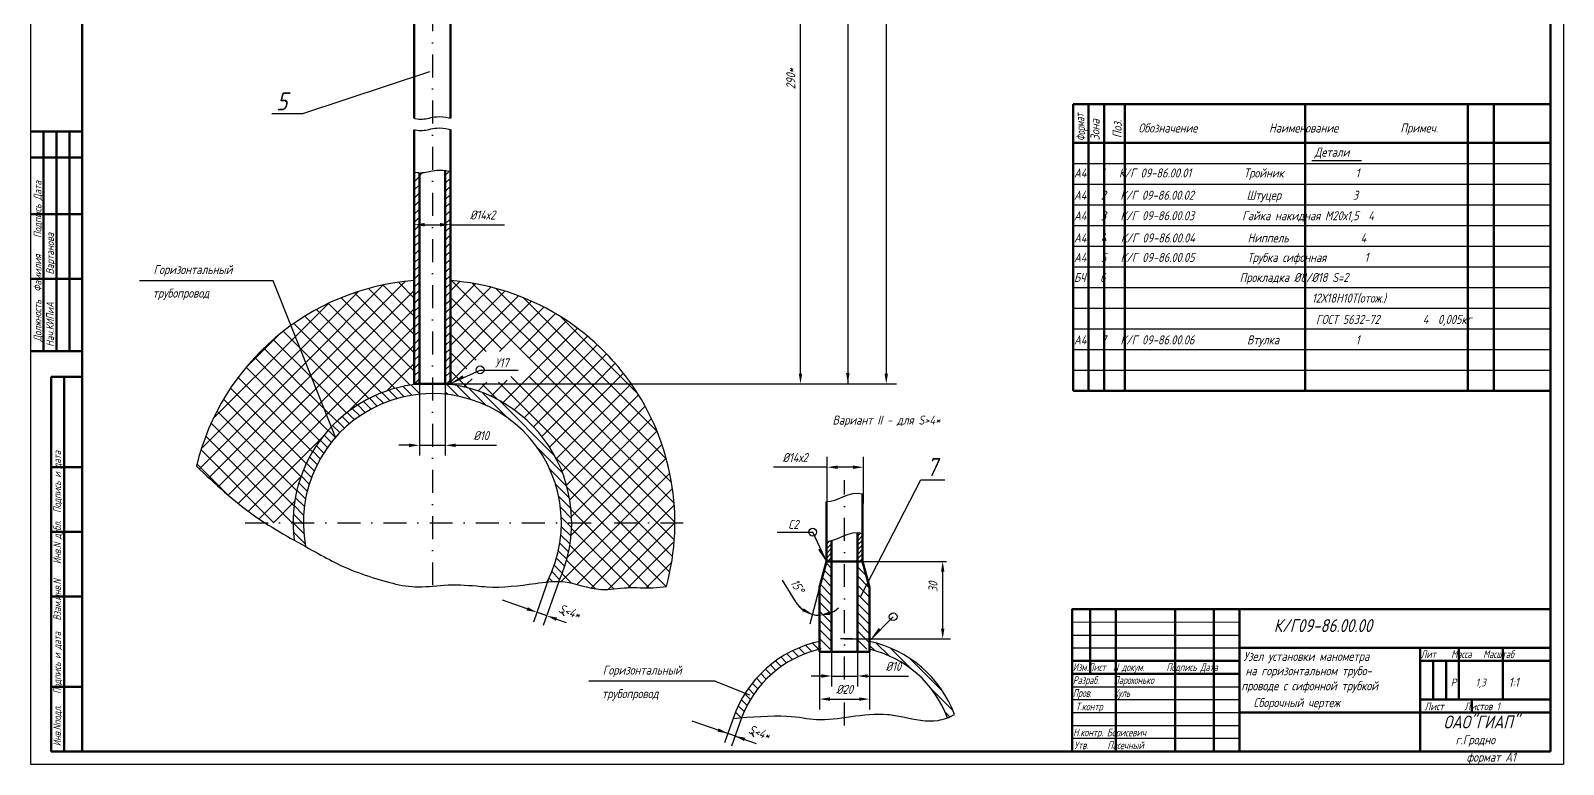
# Model space of a CAD drawing. Header units: inches. Extents: x 1065 to 7392, y 1020 to 3127.
# Drawn here: x 1065 to 1659, y 2282 to 2566 of the extents above; entities that cross this region are included whole.
import ezdxf

# ---------------------------------------------------------------- set-up
doc = ezdxf.new("R2010")
doc.units = ezdxf.units.IN
doc.header["$LTSCALE"] = 0.7
doc.header["$MEASUREMENT"] = 0
doc.linetypes.add('DASHDOT', pattern=[25.4, 12.7, -6.35, 0, -6.35])
doc.styles.get("Standard").update_dxf_attribs({"font": 'romand.shx', "width": 0.8, "oblique": 15, "height": 3.5})
doc.dimstyles.get("Standard").update_dxf_attribs({"dimtxt": 3.5, "dimasz": 4, "dimexe": 4, "dimexo": 0, "dimgap": 2, "dimtad": 1, "dimdec": 0, "dimdsep": 46, "dimtxsty": 'Standard', "dimcen": 0.09, "dimadec": 0, "dimazin": 0, "dimtfac": 1, "dimtdec": 0, "dimtmove": 0, "dimatfit": 3, "dimfxl": 0, "dimtolj": 1, "dimtzin": 0, "dimlwd": 25, "dimlwe": 25, "dimarcsym": 0})

# ---------------------------------------------------------------- blocks, each defined once
blk = doc.blocks.new('*X73')
at = {"color": 0}
for p, q in [((599.4149999999944, 872.8637988865501), (600.0572011134444, 873.5060000000001)), ((611.4149999999947, 872.2914403170537), (612.629559682941, 873.5059999999999)), ((599.4149999999945, 869.720709244176), (601.4149999999947, 871.7207092441762)), ((599.4149999999946, 866.5776196018019), (601.4149999999948, 868.577619601802)), ((611.4149999999948, 869.1483506746795), (613.4149999999948, 871.1483506746795)), ((611.4149999999948, 866.0052610323054), (613.4149999999948, 868.0052610323054)), ((599.4149999999947, 863.4345299594278), (601.4149999999948, 865.4345299594279)), ((599.4149999999947, 860.2914403170537), (601.414999999995, 862.2914403170538)), ((611.414999999995, 862.8621713899312), (613.414999999995, 864.8621713899312)), ((611.4149999999951, 859.7190817475571), (613.4149999999951, 861.7190817475571)), ((599.4149999999948, 857.1483506746795), (601.414999999995, 859.1483506746796)), ((599.414999999995, 854.0052610323054), (601.4149999999951, 856.0052610323055)), ((611.4149999999951, 856.5759921051829), (613.4149999999951, 858.575992105183)), ((611.4149999999952, 853.4329024628088), (613.4149999999952, 855.4329024628088)), ((599.414999999995, 850.8621713899312), (601.4149999999951, 852.8621713899313)), ((599.4149999999951, 847.7190817475571), (601.4149999999952, 849.7190817475572)), ((611.4149999999952, 850.2898128204347), (613.4149999999953, 852.2898128204347)), ((601.0551642864971, 846.2161563916849), (601.4149999999953, 846.5759921051831)), ((611.4149999999953, 847.1467231780605), (613.4149999999953, 849.1467231780606))]:
    blk.add_line(p, q, dxfattribs=at)
blk = doc.blocks.new('*D225')
at = {"color": 0, "lineweight": 25}
for p, q in [((1214.151738251365, 2511.651421447309), (1214.151738251365, 2487.203802853092)), ((1228.151738251365, 2511.697358951329), (1228.151738251365, 2487.203802853092)), ((1218.151738251365, 2491.203802853092), (1224.151738251365, 2491.203802853092)), ((1228.151738251365, 2491.203802853092), (1249.044260963254, 2491.203802853092))]:
    blk.add_line(p, q, dxfattribs=at)
for points in [[(1218.151738251365, 2491.870469519759), (1218.151738251365, 2490.537136186426), (1214.151738251365, 2491.203802853092)], [(1224.151738251365, 2491.870469519759), (1224.151738251365, 2490.537136186426), (1228.151738251365, 2491.203802853092)]]:
    blk.add_solid(points, dxfattribs=at)
at = {"layer": 'DEFPOINTS', "color": 0, "lineweight": 25}
for p in [(1214.151738251365, 2511.651421447309), (1228.151738251365, 2511.697358951329), (1228.151738251365, 2491.203802853092)]:
    blk.add_point(p, dxfattribs=at)
at = {"color": 0, "lineweight": 25, "insert": (1240.597999607309, 2494.953802853092), "char_height": 3.5, "attachment_point": 5}
blk.add_mtext('\\A1;%%C14х2', dxfattribs=at)
blk = doc.blocks.new('*D226')
at = {"color": 0, "lineweight": 25}
for p, q in [((1216.151738251369, 2429.563434596374), (1216.151738251369, 2401.763060448756)), ((1226.151738251371, 2429.550340114148), (1226.151738251371, 2401.763060448756)), ((1212.151738251369, 2405.763060448756), (1208.151738251369, 2405.763060448756)), ((1216.151738251369, 2405.763060448756), (1226.151738251371, 2405.763060448756)), ((1230.151738251371, 2405.763060448756), (1245.977594296593, 2405.763060448756))]:
    blk.add_line(p, q, dxfattribs=at)
for points in [[(1212.151738251369, 2406.429727115422), (1212.151738251369, 2405.096393782089), (1216.151738251369, 2405.763060448756)], [(1230.151738251371, 2406.429727115422), (1230.151738251371, 2405.096393782089), (1226.151738251371, 2405.763060448756)]]:
    blk.add_solid(points, dxfattribs=at)
at = {"layer": 'DEFPOINTS', "color": 0, "lineweight": 25}
for p in [(1216.151738251369, 2429.563434596374), (1226.151738251371, 2429.550340114148), (1226.151738251371, 2405.763060448756)]:
    blk.add_point(p, dxfattribs=at)
at = {"color": 0, "lineweight": 25, "insert": (1240.064666273982, 2409.513060448756), "char_height": 3.5, "attachment_point": 5}
blk.add_mtext('\\A1;%%C10', dxfattribs=at)
blk = doc.blocks.new('*D265')
at = {"color": 0, "lineweight": 25}
for p, q in [((1376.803738251366, 2981.215434596374), (1401.060060052314, 2981.215434596374)), ((1397.060060052314, 2977.215434596374), (1397.060060052314, 2433.563434596373)), ((1228.151738251368, 2429.563434596373), (1401.060060052314, 2429.563434596373))]:
    blk.add_line(p, q, dxfattribs=at)
for points in [[(1396.393393385647, 2977.215434596374), (1397.726726718981, 2977.215434596374), (1397.060060052314, 2981.215434596374)], [(1396.393393385647, 2433.563434596373), (1397.726726718981, 2433.563434596373), (1397.060060052314, 2429.563434596373)]]:
    blk.add_solid(points, dxfattribs=at)
at = {"layer": 'DEFPOINTS', "color": 0, "lineweight": 25}
for p in [(1376.803738251366, 2981.215434596374), (1228.151738251368, 2429.563434596373), (1397.060060052314, 2429.563434596373)]:
    blk.add_point(p, dxfattribs=at)
at = {"color": 0, "lineweight": 25, "insert": (1393.310060052314, 2705.389434596374), "char_height": 3.5, "attachment_point": 5, "rotation": 90}
blk.add_mtext('\\A1;608*', dxfattribs=at)
blk = doc.blocks.new('*D404')
at = {"color": 0, "lineweight": 25}
for p, q in [((1362.004455627393, 2345.096220139581), (1356.823021203507, 2353.498151367057)), ((1371.225014438921, 2350.782498631992), (1367.38596851935, 2336.45498420756))]:
    blk.add_line(p, q, dxfattribs=at)
for start, end in [(211.6619541110973, 255.0000000000013), (212.4435773859507, 233.721788692976), (291.2782113070256, 312.5564226140509), (255.0000000000013, 270.0000000000003)]:
    blk.add_arc((1371.225014438921, 2350.782498631992), 10.83293440809617, start, end, dxfattribs=at)
for points in [[(1365.103562513103, 2342.650517127586), (1364.526627621073, 2341.448467250029), (1368.42124469976, 2340.318687512716)], [(1375.279334171519, 2340.032846576839), (1375.033171260695, 2341.3432593359), (1371.225014438922, 2339.949564223896)]]:
    blk.add_solid(points, dxfattribs=at)
at = {"layer": 'DEFPOINTS', "color": 0, "lineweight": 25}
for p in [(1373.904506363232, 2360.782498631992), (1371.225014438921, 2350.782498631992), (1371.225014438921, 2350.782498631992), (1370.280861994447, 2339.990786809871), (1371.225014438921, 2325.812228486857)]:
    blk.add_point(p, dxfattribs=at)
at = {"color": 0, "lineweight": 25, "insert": (1362.605587847991, 2351.265585407858), "char_height": 3.5, "attachment_point": 5, "rotation": 301.6619541110973}
blk.add_mtext('\\A1;15°', dxfattribs=at)
blk = doc.blocks.new('*D405')
at = {"color": 0, "lineweight": 25}
for p, q in [((1374.189566053921, 2380.171003458304), (1374.189566053921, 2401.284556030587)), ((1388.189566053921, 2383.234821804463), (1388.189566053921, 2401.284556030587)), ((1374.189566053921, 2397.284556030587), (1353.297043342033, 2397.284556030587)), ((1384.189566053921, 2397.284556030587), (1378.189566053921, 2397.284556030587))]:
    blk.add_line(p, q, dxfattribs=at)
for points in [[(1378.189566053921, 2397.951222697253), (1378.189566053921, 2396.61788936392), (1374.189566053921, 2397.284556030587)], [(1384.189566053921, 2397.951222697253), (1384.189566053921, 2396.61788936392), (1388.189566053921, 2397.284556030587)]]:
    blk.add_solid(points, dxfattribs=at)
at = {"layer": 'DEFPOINTS', "color": 0, "lineweight": 25}
for p in [(1374.189566053921, 2397.284556030587), (1388.189566053921, 2383.234821804463), (1374.189566053921, 2380.171003458304)]:
    blk.add_point(p, dxfattribs=at)
at = {"color": 0, "lineweight": 25, "insert": (1361.743304697977, 2401.034556030587), "char_height": 3.5, "attachment_point": 5}
blk.add_mtext('\\A1;%%C14х2', dxfattribs=at)

msp = doc.modelspace()

# ---------------------------------------------------------------- hatches: boundary and pattern name
at = {"lineweight": 25}
h = msp.add_hatch(dxfattribs=at)
h.set_pattern_fill('ANSI31', color=256, scale=20, angle=90, style=0)
h.set_pattern_definition([(135, (3786.136312506495, -656.7283370841526), (-1.767766952966369, -1.767766952966369), [])])
h.paths.add_polyline_path([(1371.225014438921, 2350.782498631994), (1371.225014438921, 2331.074692641661), (1371.466350380858, 2330.552129844664), (1371.318878147315, 2330.812228486856), (1371.225014438922, 2330.812228486856), (1371.225014438921, 2326.812228486857), (1375.897661121398, 2326.812228486857), (1375.897661121398, 2360.782498631992), (1373.904506363232, 2360.782498631992)])
h.paths.add_polyline_path([(1385.897661121399, 2360.782498631992), (1385.897661121399, 2326.812228486857), (1390.577153045709, 2326.812228486857), (1390.57715304571, 2350.782498631992), (1387.897661121398, 2360.782498631992)])
h = msp.add_hatch(dxfattribs=at)
h.set_pattern_fill('ANSI31', color=256, scale=20, angle=90, style=0)
h.set_pattern_definition([(135, (0, 2.991736329418927), (-1.767766952966369, -1.767766952966369), [])])
edge = h.paths.add_edge_path()
edge.add_line((1371.225014438922, 2326.769051637389), (1371.225014438922, 2329.843791321542))
edge.add_arc((1380.897661121399, 2285.215042255463), 45.66492458164208, 102.2289048943497, 161.1674798360841)
edge.add_spline(control_points=[(1337.677353716221, 2299.955814448568), (1338.743454821851, 2300.061098319617), (1339.847467035905, 2300.163318265747), (1340.973334856452, 2300.259774285156)], knot_values=[17.22300420434149, 17.22300420434149, 17.22300420434149, 17.22300420434149, 19.28542879190693, 19.28542879190693, 19.28542879190693, 19.28542879190693], degree=3, periodic=0)
edge.add_arc((1380.897661121427, 2285.21504225547), 42.6649245816419, 103.10356526769152, 159.3520251999157, ccw=False)
edge = h.paths.add_edge_path()
edge.add_spline(control_points=[(1420.824359504248, 2300.253477872314), (1421.750118872826, 2300.605950585155), (1422.662231365026, 2301.023509541682), (1423.564264044689, 2301.489142293047)], knot_values=[93.24252777230001, 93.24252777230001, 93.24252777230001, 93.24252777230001, 96.27718029446893, 96.27718029446893, 96.27718029446893, 96.27718029446893], degree=3, periodic=0)
edge.add_arc((1380.897661121398, 2285.215042255463), 45.66492458164198, 20.87809106351316, 77.76230682464661)
edge.add_line((1390.577153045709, 2329.842307163076), (1390.577153045709, 2326.767457656309))
edge.add_arc((1380.897661121398, 2285.215042255463), 42.66492458164203, 20.638939026720095, 76.88699614882131, ccw=False)

# ---------------------------------------------------------------- linework, layer by layer
for p, q in [((1065.465324205438, 3123.223305926044), (1065.465324205438, 2282.223305926044)), ((1659.465324205438, 3123.223305926044), (1659.465324205438, 2282.223305926044)), ((1216.151738251369, 2429.795414361293), (1216.15173825137, 2425.544786216625)), ((1226.151738251371, 2429.795414361293), (1226.151738251371, 2425.544786216623)), ((1227.979745045896, 2429.542943012983), (1239.640144082539, 2434.928082179133)), ((1239.640144082539, 2434.928082179133), (1254.413418154955, 2434.928082179133)), ((1354.731451545208, 2372.131787388002), (1368.587682427461, 2372.131787388002)), ((1373.983728178763, 2360.447772409211), (1368.587682427461, 2372.131787388002)), ((1390.710028968399, 2330.167735368942), (1399.735648698575, 2339.30572300402)), ((1065.465324205438, 2282.223305926044), (1659.465324205438, 2282.223305926044))]:
    msp.add_line(p, q)
at = {"lineweight": 50}
for p, q in [((1085.465324205438, 3118.223305926044), (1085.465324205438, 2287.223305926044)), ((1654.465324205438, 3118.223305926044), (1654.465324205438, 2287.223305926044)), ((1214.151738251362, 2665.911434596373), (1214.151738251365, 2532.393720160368)), ((1228.151738251362, 2665.911434596374), (1228.151738251365, 2532.439657664388)), ((1469.465324205439, 2537.842568456327), (1469.465324205439, 2426.842568456327)), ((1469.465324205438, 2537.842568456327), (1654.465324205438, 2537.842568456327)), ((1475.465324205438, 2537.842568456327), (1475.465324205438, 2426.842568456327)), ((1481.465324205438, 2537.842568456327), (1481.465324205438, 2426.842568456327)), ((1489.465324205438, 2537.842568456327), (1489.465324205438, 2426.842568456327)), ((1559.465324205438, 2537.842568456327), (1559.465324205438, 2426.842568456327)), ((1622.465324205438, 2537.842568456327), (1622.465324205439, 2426.842568456327)), ((1632.465324205438, 2537.842568456327), (1632.465324205439, 2426.842568456327)), ((1065.465324205438, 2527.244293398933), (1085.465324205438, 2527.244293398933)), ((1070.465324205438, 2527.244293398933), (1070.465324205438, 2442.244293398933)), ((1075.465324205438, 2527.244293398933), (1075.465324205438, 2442.244293398933)), ((1080.465324205438, 2527.244293398933), (1080.465324205438, 2442.244293398933)), ((1214.151738251365, 2527.985982934426), (1214.151738251367, 2429.564620897404)), ((1228.151738251365, 2528.031920438446), (1228.151738251368, 2429.563434596373)), ((1469.465324205438, 2522.842568456327), (1654.465324205438, 2522.842568456327)), ((1065.465324205438, 2517.244293398933), (1085.465324205438, 2517.244293398933)), ((1216.151738251367, 2511.352660520299), (1216.15173825137, 2429.563434596374)), ((1226.151738251367, 2512.17700424219), (1226.151738251371, 2429.563434596373)), ((1065.465324205438, 2495.244293398933), (1085.465324205438, 2495.244293398933)), ((1065.465324205438, 2470.244293398933), (1085.465324205438, 2470.244293398933)), ((1065.465324205438, 2442.244293398933), (1085.465324205438, 2442.244293398933)), ((1073.465324205438, 2432.244293398933), (1073.465324205438, 2287.223305926044)), ((1073.465324205438, 2432.244293398933), (1085.465324205438, 2432.244293398933)), ((1078.465324205438, 2432.244293398933), (1078.465324205438, 2287.223305926044)), ((1469.465324205438, 2426.842568456327), (1654.465324205438, 2426.842568456327)), ((1073.465324205438, 2397.244293398933), (1085.465324205438, 2397.244293398933)), ((1373.897661121398, 2360.782498631992), (1373.897661121398, 2383.963775587456)), ((1387.897661121398, 2360.782498631992), (1387.897661121398, 2387.027593933613)), ((1073.465324205438, 2372.244293398933), (1085.465324205438, 2372.244293398933)), ((1385.897661121399, 2325.812228486856), (1385.897661121398, 2371.995094499373)), ((1375.897661121398, 2325.812228486856), (1375.897661121398, 2368.904406454414)), ((1373.904506363232, 2360.782498631992), (1371.225014438921, 2350.782498631992)), ((1387.897661121398, 2360.782498631992), (1390.577153045709, 2350.782498631992)), ((1073.465324205438, 2347.244293398933), (1085.465324205438, 2347.244293398933)), ((1371.225014438921, 2350.782498631992), (1371.225014438922, 2325.812228486857)), ((1390.577153045709, 2350.782498631992), (1390.577153045709, 2325.812228486857)), ((1469.020989508118, 2342.296362089977), (1654.465324205438, 2342.296362089977)), ((1469.059011795147, 2342.296362089977), (1469.059011795147, 2287.223305926044)), ((1476.020989508118, 2342.296362089977), (1476.020989508118, 2317.296362089977)), ((1486.020989508118, 2342.296362089977), (1486.020989508118, 2287.296362089977)), ((1509.020989508118, 2342.296362089977), (1509.020989508118, 2287.296362089977)), ((1524.020989508118, 2342.296362089977), (1524.020989508118, 2287.296362089977)), ((1534.020989508118, 2342.296362089977), (1534.020989508118, 2287.296362089977)), ((1371.225014438922, 2325.812228486857), (1390.577153045709, 2325.812228486857)), ((1534.020989508118, 2327.296362089977), (1654.465324205438, 2327.296362089977)), ((1604.020989508118, 2327.296362089977), (1604.020989508118, 2287.296362089977)), ((1619.020989508118, 2327.296362089977), (1619.020989508118, 2307.296362089977)), ((1636.020989508118, 2327.296362089977), (1636.020989508118, 2307.296362089977)), ((1469.020989508118, 2322.296362089977), (1534.020989508118, 2322.296362089977)), ((1469.020989508118, 2317.296362089977), (1534.020989508118, 2317.296362089977)), ((1604.020989508118, 2322.296362089977), (1654.465324205438, 2322.296362089977)), ((1609.020989508118, 2322.296362089977), (1609.020989508118, 2307.296362089977)), ((1614.020989508118, 2322.296362089977), (1614.020989508118, 2307.296362089977)), ((1073.465324205438, 2312.244293398933), (1085.465324205438, 2312.244293398933)), ((1604.020989508118, 2307.296362089977), (1654.020989508118, 2307.296362089977)), ((1624.020989508118, 2307.296362089977), (1624.020989508118, 2302.296362089977)), ((1534.020989508118, 2302.296362089977), (1654.465324205438, 2302.296362089977)), ((1073.465324205438, 2287.223305926044), (1654.465324205438, 2287.223305926044))]:
    msp.add_line(p, q, dxfattribs=at)
at = {"linetype": 'DASHDOT'}
for p, q in [((1221.151738251367, 3057.764964273087), (1221.151738251363, 2347.555307504266)), ((1380.897661121398, 2297.25522197598), (1380.897661121398, 2392.303891034668)), ((1148.59967000124, 2375.795414361292), (1320.151738251363, 2375.795414361294))]:
    msp.add_line(p, q, dxfattribs=at)
at = {"lineweight": 25}
for p, q in [((1382.166052590256, 2890.563434596373), (1382.166052590255, 2429.563434596373)), ((1363.802377869715, 2433.563434596373), (1363.802377869715, 2661.911434596376)), ((1219.975799520009, 2550.451996455519), (1170.881587617992, 2534.199681460183)), ((1469.465324205439, 2537.842568456327), (1654.465324205439, 2537.842568456327)), ((1170.881587617992, 2534.199681460183), (1158.998908463498, 2534.199681460183)), ((1469.465324205438, 2514.842568456327), (1654.465324205438, 2514.842568456327)), ((1561.966731779463, 2516.108107161197), (1581.176819075648, 2516.108107161197)), ((1216.151738251367, 2510.157147822749), (1217.359042452519, 2511.3644520239)), ((1469.465324205438, 2506.842568456327), (1654.465324205438, 2506.842568456327)), ((1469.465324205438, 2498.842568456327), (1654.465324205438, 2498.842568456327)), ((1469.465324205438, 2490.842568456327), (1654.465324205438, 2490.842568456327)), ((1469.465324205438, 2482.842568456327), (1654.465324205438, 2482.842568456327)), ((1469.465324205438, 2474.842568456327), (1654.465324205438, 2474.842568456327)), ((1159.400276489663, 2469.526270560506), (1107.635140018901, 2469.526270560506)), ((1183.668490267426, 2408.886291058272), (1159.400276489663, 2469.526270560506)), ((1170.070911580836, 2442.863117716622), (1192.544360397815, 2465.3365665336)), ((1172.091943694069, 2437.813082017989), (1202.129432859722, 2467.850571183641)), ((1174.112975807301, 2432.763046319355), (1210.545008059787, 2469.195078571841)), ((1176.134007920533, 2427.713010620722), (1214.151738251366, 2465.730740951555)), ((1214.151738251367, 2448.661388294949), (1196.348961869619, 2466.464164676698)), ((1214.151738251367, 2455.732456106815), (1202.050060407972, 2467.83413395021)), ((1214.151738251367, 2462.803523918681), (1208.074010832556, 2468.881251337491)), ((1228.151738251367, 2465.588605327825), (1231.758237699026, 2469.195104775484)), ((1228.151738251367, 2458.517537515959), (1237.921620435215, 2468.287419699807)), ((1228.151738251367, 2451.446469704094), (1243.745083988353, 2467.03981544108)), ((1228.151738251367, 2444.375401892229), (1249.268249083629, 2465.491912724491)), ((1268.605031009271, 2429.563434596373), (1228.674560629698, 2469.493904975945)), ((1275.676098821136, 2429.563434596373), (1236.746792938947, 2468.492740478562)), ((1282.747166633002, 2429.563434596373), (1245.805918285065, 2466.50468294431)), ((1469.465324205438, 2466.842568456327), (1654.465324205438, 2466.842568456327)), ((1168.049879467604, 2447.913153415255), (1180.858145984617, 2460.721419932268)), ((1212.501801547784, 2429.098121562936), (1180.871953503247, 2460.727969607473)), ((1214.151738251367, 2434.519252671218), (1185.783263502466, 2462.88772742012)), ((1214.151738251367, 2441.590320483084), (1190.935520451187, 2464.806538283263)), ((1228.151738251367, 2437.304334080363), (1254.520660166234, 2463.67325599523)), ((1248.043468794257, 2443.053928999521), (1228.151738251367, 2462.945659542411)), ((1228.151738251368, 2430.233266268498), (1259.524780792953, 2461.606308810084)), ((1247.134021384617, 2442.144481589882), (1264.297886589286, 2459.308346794551)), ((1289.818234444867, 2429.563434596373), (1256.475999406126, 2462.905669635114)), ((1201.403123196717, 2426.05466429027), (1171.713352054472, 2455.744435432517)), ((1206.702494741987, 2427.826360556868), (1176.185990674809, 2458.342864624045)), ((1178.155040033766, 2422.662974922089), (1214.151738251367, 2458.65967313969)), ((1241.969679972412, 2442.056650009501), (1228.151738251367, 2455.874591730545)), ((1255.114536606122, 2443.053928999521), (1268.853307607414, 2456.792700000813)), ((1258.650070512055, 2439.518395093588), (1273.201265993043, 2454.069590574577)), ((1296.889302256733, 2429.563434596373), (1270.902000163819, 2455.550736689286)), ((1469.465324205438, 2458.842568456327), (1654.465324205438, 2458.842568456327)), ((1136.225732680389, 2416.089006628039), (1168.049879467604, 2447.913153415255)), ((1148.464620846095, 2435.398962605611), (1161.548190007046, 2448.482531766562)), ((1169.816282809734, 2443.499369053524), (1163.373740658496, 2449.941911204763)), ((1196.530819065381, 2423.855900609742), (1167.444870683973, 2452.94184899115)), ((1180.176072146998, 2417.612939223456), (1214.151738251367, 2451.588605327825)), ((1238.159547108336, 2438.795715061711), (1228.151738251368, 2448.803523918679)), ((1255.766177826704, 2429.563434596373), (1277.349449721034, 2451.146706490703)), ((1262.83724563857, 2429.563434596373), (1281.303406077835, 2448.029595035638)), ((1469.465324205438, 2450.842568456327), (1654.465324205438, 2450.842568456327)), ((1131.610586079056, 2404.402792214841), (1170.070911580836, 2442.863117716622)), ((1179.252293510746, 2419.921222728781), (1155.806204863177, 2443.36731137635)), ((1174.53428816024, 2431.710295891152), (1159.495179352791, 2446.749404698602)), ((1192.039633388983, 2421.276018474275), (1169.816282809734, 2443.499369053524)), ((1188.244464743532, 2418.610264008124), (1214.151738251367, 2444.517537515959)), ((1234.484330373848, 2435.399863984334), (1228.151738251368, 2441.732456106814)), ((1269.908313450435, 2429.563434596373), (1285.066805811939, 2444.721926957877)), ((1469.465324205438, 2442.842568456327), (1654.465324205438, 2442.842568456327)), ((1130.888558602872, 2396.609696926791), (1172.091943694069, 2437.813082017989)), ((1177.477760270469, 2407.553620345327), (1148.993371934209, 2436.038008681587)), ((1180.622533621035, 2411.479914806626), (1152.305503327914, 2439.796945099747)), ((1203.552182900881, 2426.846914353608), (1214.151738251367, 2437.446469704094)), ((1276.9793812623, 2429.563434596373), (1288.641608987034, 2441.225662321106)), ((1284.050449074166, 2429.563434596373), (1292.028150663375, 2437.541136185582)), ((1134.521715178544, 2393.171785690598), (1174.112975807301, 2432.763046319355)), ((1174.673524464657, 2403.286788339274), (1145.871731731494, 2432.088581072436)), ((1187.900725183304, 2418.343858868088), (1174.53428816024, 2431.710295891152)), ((1216.15173825137, 2429.32418504745), (1215.933253925391, 2429.542669373429)), ((1222.983398922861, 2429.563434596373), (1219.560562567118, 2429.563434596373)), ((1221.151738251364, 2429.563434596373), (1386.166052590255, 2429.563434596373)), ((1221.151738251364, 2429.563434596373), (1367.802377869715, 2429.563434596373)), ((1231.335102627157, 2424.747422389461), (1226.558465601072, 2429.524059415546)), ((1227.35625714637, 2429.437785163501), (1227.468812097017, 2429.550340114148)), ((1233.249691949943, 2429.563434596373), (1228.151738251368, 2434.661388294949)), ((1234.760689163511, 2428.052437382805), (1233.249691949944, 2429.563434596372)), ((1233.381779922606, 2428.392240127871), (1234.552974391107, 2429.563434596372)), ((1234.552974391108, 2429.563434596373), (1236.538526094696, 2431.548986299961)), ((1238.867361005671, 2426.806753399071), (1241.624042202973, 2429.563434596372)), ((1246.304474336808, 2423.579720021374), (1240.320759761809, 2429.563434596373)), ((1241.624042202973, 2429.563434596373), (1242.300941994499, 2430.240334387899)), ((1243.90118967064, 2424.769514252174), (1248.695110014839, 2429.563434596372)), ((1247.391827573674, 2429.563434596373), (1246.719289516606, 2430.235972653441)), ((1301.159847808754, 2375.795414361294), (1247.391827573675, 2429.563434596372)), ((1248.538241700292, 2422.335498469961), (1255.766177826704, 2429.563434596373)), ((1248.695110014839, 2429.563434596373), (1250.08900319605, 2430.957327777584)), ((1254.46289538554, 2429.563434596373), (1251.579002700189, 2432.447327281723)), ((1252.813309583714, 2419.539498541517), (1262.837245638569, 2429.563434596373)), ((1308.230915620619, 2375.795414361294), (1254.46289538554, 2429.563434596372)), ((1256.747477052616, 2416.402598198553), (1269.908313450435, 2429.563434596373)), ((1261.533963197405, 2429.563434596373), (1258.650070512055, 2432.447327281723)), ((1260.35142635517, 2412.935479689242), (1276.9793812623, 2429.563434596373)), ((1315.151617986567, 2375.945779807212), (1261.533963197406, 2429.563434596373)), ((1263.626945353834, 2409.139930876041), (1284.050449074166, 2429.563434596373)), ((1266.567168985249, 2405.00908669559), (1291.121516886031, 2429.563434596373)), ((1314.850228866015, 2383.318236739628), (1268.605031009271, 2429.563434596373)), ((1269.155635323305, 2400.526485221781), (1298.192584697897, 2429.563434596373)), ((1313.849064368632, 2391.390469048877), (1275.676098821136, 2429.563434596373)), ((1311.86100683438, 2400.449594394995), (1282.747166633002, 2429.563434596373)), ((1308.261993525183, 2411.119675516057), (1289.818234444867, 2429.563434596373)), ((1291.121516886031, 2429.563434596373), (1295.225155345272, 2433.667073055613)), ((1300.907060579356, 2425.545676273749), (1296.889302256733, 2429.563434596373)), ((1298.192584697897, 2429.563434596373), (1298.229681672578, 2429.600531571054)), ((1469.465324205438, 2434.842568456327), (1654.465324205438, 2434.842568456327)), ((1138.209384991601, 2389.78838769179), (1176.134007920533, 2427.713010620722)), ((1170.18350442081, 2393.63467275939), (1140.216311853934, 2423.601865326265)), ((1172.230635402466, 2398.658609589599), (1142.944211561561, 2427.945033430504)), ((1199.745696545368, 2420.981489411924), (1196.756392812603, 2423.970793144688)), ((1202.198711606969, 2422.064008256255), (1199.151914743737, 2425.110805119486)), ((1204.764517976419, 2423.033735792738), (1201.648040493042, 2426.150213276114)), ((1207.451855361277, 2423.881932313812), (1204.251217156359, 2427.08257051873)), ((1210.271956877068, 2424.597364703954), (1206.969538722285, 2427.899782858737)), ((1213.239452872795, 2425.16540261416), (1209.813243086453, 2428.591612400502)), ((1216.15173825137, 2425.788651141518), (1212.795444931082, 2429.144944461805)), ((1227.107562423029, 2425.439428687657), (1226.151738251371, 2426.395252859314)), ((1236.113756349057, 2423.504302573494), (1230.667719011816, 2428.950339910735)), ((1241.838162537205, 2421.315430291279), (1235.224014649439, 2427.929578179045)), ((1250.190550640653, 2416.498576093763), (1240.465917754138, 2426.223208980279)), ((1271.363834005222, 2395.663616091832), (1301.036991652632, 2425.336773739242)), ((1168.586517865162, 2388.160591503172), (1137.695666162111, 2419.051443206224)), ((1141.97448312698, 2386.482418015304), (1178.155040033766, 2422.662974922089)), ((1145.840696552093, 2383.277563628551), (1180.176072146998, 2417.612939223456)), ((1184.097383777396, 2415.076132462132), (1179.252293510746, 2419.921222728781)), ((1190.945300149208, 2415.639750184352), (1188.09222711302, 2418.492823220541)), ((1193.00208731762, 2417.118496921873), (1190.127083778746, 2419.993500460747)), ((1195.152143854969, 2418.503974290457), (1192.247629824492, 2421.408488320934)), ((1197.39862729929, 2419.793024752069), (1194.45632834087, 2422.735323710489)), ((1268.542315566996, 2401.682345073353), (1247.038668963423, 2423.185991676927)), ((1273.146306120474, 2390.375020395219), (1303.640330461547, 2420.869044736292)), ((1167.526842702549, 2382.14919885392), (1135.392431107012, 2414.283610449456)), ((1183.616082625905, 2408.826832083924), (1180.78232715808, 2411.66058755175)), ((1185.315365049856, 2410.663083565906), (1182.486692137413, 2413.491756478349)), ((1187.103116099956, 2412.410866421738), (1184.272961889679, 2415.241020632016)), ((1188.979486354527, 2414.0700300731), (1186.141255863032, 2416.908260564595)), ((1274.430994657278, 2384.588641120158), (1306.03059179012, 2416.188238252999)), ((1166.80955938331, 2375.795414361292), (1133.319855062489, 2409.285118682114)), ((1149.832743885439, 2380.198543150032), (1178.336888604531, 2408.702687869124)), ((1180.48568126764, 2404.886165630324), (1177.621495731901, 2407.750351166063)), ((1182.005786280374, 2406.901594523522), (1179.160277224061, 2409.747103579836)), ((1275.098823069922, 2378.185401720936), (1308.195827257579, 2411.282405908592)), ((1279.779903522145, 2375.795414361293), (1310.120532010399, 2406.136042849547)), ((1159.738491571445, 2375.795414361292), (1131.495108269692, 2404.038797663045)), ((1176.490101705242, 2398.275143474923), (1173.523259363534, 2401.241985816631)), ((1177.72461933097, 2400.576159755128), (1174.80047850856, 2403.500300577539)), ((1179.057707706252, 2402.778605285779), (1176.167510932797, 2405.668802059234)), ((1271.579532870349, 2395.109593864067), (1261.854899983834, 2404.834226750583)), ((1294.088779996888, 2375.795414361294), (1268.936043911444, 2400.948150446738)), ((1286.85097133401, 2375.795414361293), (1311.784593652135, 2400.729036679418)), ((1142.01539837318, 2386.447439747692), (1129.940513370942, 2398.522324749931)), ((1173.432917966135, 2390.725725496232), (1170.272292406264, 2393.886351056103)), ((1174.337273683775, 2393.356903684525), (1171.253932822244, 2396.440244546056)), ((1175.35894248126, 2395.870768792973), (1172.339529535076, 2398.890181739157)), ((1273.285902069115, 2389.867690759369), (1266.671754181349, 2396.481838647135)), ((1293.922039145876, 2375.795414361293), (1313.16171073816, 2395.035085953577)), ((1153.975877466805, 2377.270608919532), (1170.100238259049, 2393.394969711776)), ((1172.019149714478, 2385.068425936024), (1168.651970785038, 2388.435604865464)), ((1172.655891148287, 2387.967218408148), (1169.401906821259, 2391.221202735175)), ((1274.306663800805, 2385.311395121747), (1268.860626463564, 2390.757432458987)), ((1287.017712185022, 2375.795414361293), (1273.408761272874, 2389.404365273442)), ((1300.993106957742, 2375.795414361294), (1314.216932770449, 2389.019240174001)), ((1387.142348375202, 2347.366546675863), (1410.46177287466, 2392.392761049148)), ((1410.46177287466, 2392.392761049149), (1419.802312281652, 2392.392761049148)), ((1159.571750720431, 2375.795414361292), (1167.77908999351, 2384.002753634371)), ((1171.240647861255, 2378.775859977381), (1167.563689472579, 2382.452818366057)), ((1171.539740530457, 2382.012301214113), (1168.034187779341, 2385.517853965228)), ((1274.880383305616, 2381.202141711002), (1270.103746279531, 2385.978778737087)), ((1308.064174769607, 2375.795414361294), (1314.902658961296, 2382.633898552982)), ((1166.642818532296, 2375.795414361292), (1167.154159318598, 2376.306755147594)), ((1170.685559571411, 2375.795414361293), (1167.260470281879, 2379.220503650824)), ((1275.127304383469, 2377.419686727217), (1270.795752577727, 2381.751238532959)), ((1273.216042843459, 2375.795414361294), (1271.10724831415, 2377.904208890604)), ((1279.946644373157, 2375.795414361293), (1274.916992885902, 2380.825065848549)), ((1171.326470477555, 2371.618969549216), (1167.151738278521, 2375.79370174825)), ((1171.831562350364, 2367.578343770474), (1167.276018069828, 2372.13388805101)), ((1171.153932027062, 2375.327041905642), (1170.685559571411, 2375.795414361293)), ((1274.501268351875, 2367.439121041013), (1270.922926500773, 2371.017462892115)), ((1271.13003509234, 2353.003410307757), (1293.922039145876, 2375.795414361293)), ((1274.898993263499, 2370.576930035321), (1271.130703192845, 2374.345220105975)), ((1275.118225098915, 2373.893232105838), (1273.216042843459, 2375.795414361294)), ((1273.46677780602, 2362.411220833303), (1286.85097133401, 2375.795414361293)), ((1274.933852259251, 2370.949363098399), (1279.779903522145, 2375.795414361293)), ((1298.009897714705, 2350.66109320788), (1275.105669395897, 2373.565321526688)), ((1277.092474136087, 2351.894781539639), (1300.993106957742, 2375.795414361294)), ((1305.177093368875, 2350.564965365576), (1279.946644373157, 2375.795414361293)), ((1282.749660070799, 2350.480899662485), (1308.064174769607, 2375.795414361294)), ((1311.71236261412, 2351.100763932196), (1287.017712185023, 2375.795414361293)), ((1289.308728596666, 2349.968900376487), (1315.135242581473, 2375.795414361294)), ((1313.190457840281, 2356.693736517901), (1294.088779996888, 2375.795414361294)), ((1314.237575227562, 2362.717686942485), (1301.159847808754, 2375.795414361294)), ((1314.913873836496, 2369.112456145416), (1308.230915620619, 2375.795414361294)), ((1315.135242581473, 2375.795414361294), (1315.151736804239, 2375.81190858406)), ((1387.196358800816, 2371.88727714076), (1385.897661121398, 2370.588579461343)), ((1387.897661121398, 2370.820812508377), (1385.897661121398, 2368.820812508377)), ((1273.256106748807, 2361.613214832215), (1269.953688594024, 2364.915632986997)), ((1273.947936290571, 2364.456919196384), (1270.521726504229, 2367.883128982726)), ((1291.458032868683, 2350.141890242036), (1274.454445453006, 2367.145477657714)), ((1297.048720136171, 2350.637824104127), (1314.864593234901, 2368.453697202856)), ((1375.236323180033, 2368.766076284809), (1373.897661121398, 2367.427414226175)), ((1375.897661121398, 2367.659647273208), (1373.897661121398, 2365.659647273208)), ((1375.897661121398, 2365.891880320241), (1373.897661121398, 2363.891880320242)), ((1375.897661121398, 2364.124113367276), (1373.897661121398, 2362.124113367276)), ((1387.897661121398, 2369.05304555541), (1385.897661121398, 2367.05304555541)), ((1387.897661121398, 2367.285278602444), (1385.897661121398, 2365.285278602444)), ((1387.897661121398, 2365.517511649477), (1385.897661121398, 2363.517511649477)), ((1271.506537166184, 2356.291716602973), (1268.390059682808, 2359.408194086349)), ((1272.4388944088, 2358.894893266289), (1269.238256203882, 2362.095531471207)), ((1284.337300272557, 2350.191555026297), (1273.182684446937, 2361.346170851917)), ((1304.042177877444, 2350.560214033534), (1313.882522955473, 2360.400559111563)), ((1375.897661121398, 2362.356346414309), (1374.323813339082, 2360.782498631992)), ((1387.897661121398, 2363.749744696511), (1385.897661121398, 2361.749744696511)), ((1387.897661121398, 2361.981977743545), (1386.698182009846, 2360.782498631992)), ((1387.897661121398, 2360.782498631992), (1420.361149475399, 2360.782498631992)), ((1266.337813301993, 2354.389372655297), (1260.355467138669, 2337.327509468696)), ((1270.131918776379, 2353.059057666852), (1264.149572613054, 2335.997194480251)), ((1267.691045228068, 2353.036140729223), (1266.337813301993, 2354.389372655298)), ((1270.467129009556, 2353.795590853667), (1267.420332146325, 2356.842387716899)), ((1275.076022549236, 2352.381764937752), (1271.410988180341, 2356.046799306648)), ((1418.927137818235, 2334.812228486857), (1418.927137818235, 2356.782498631992)), ((1311.647387999576, 2351.0943563438), (1311.922816321201, 2351.369784665426)), ((1257.904281205332, 2342.425713811424), (1248.296551702716, 2345.794441077587)), ((1265.47308181775, 2339.771889618283), (1261.678976343364, 2341.102204606729)), ((1271.298087472758, 2341.459618025276), (1272.093740679225, 2339.68559223864)), ((1269.247776955783, 2338.448380413587), (1273.022472093815, 2337.124871208891)), ((1380.897661121398, 2330.812228486856), (1420.361149475399, 2330.812228486857)), ((1390.577153045709, 2330.812228486857), (1421.907123578198, 2330.812228486857)), ((1469.020989508118, 2332.296362089977), (1534.020989508118, 2332.296362089977)), ((1371.225014438921, 2325.812228486856), (1371.225014438921, 2303.491726426668)), ((1375.897661121398, 2325.812228486856), (1375.897661121398, 2312.424460767423)), ((1385.897661121398, 2325.812228486856), (1385.897661121398, 2312.424460767423)), ((1390.577153045709, 2325.812228486856), (1390.577153045709, 2303.491726426668)), ((1469.020989508118, 2327.296362089977), (1534.020989508118, 2327.296362089977)), ((1330.73825007046, 2314.421125011731), (1281.766400544125, 2314.421125011731)), ((1330.738250070458, 2314.421125011731), (1343.99992038177, 2309.119133228727)), ((1371.897661121398, 2316.424460767423), (1367.897661121398, 2316.424460767423)), ((1375.897661121398, 2316.424460767423), (1385.897661121398, 2316.424460767423)), ((1389.897661121398, 2316.424460767423), (1405.72351716662, 2316.424460767423)), ((1469.020989508118, 2312.296362089977), (1534.020989508118, 2312.296362089977)), ((1375.225014438921, 2307.491726426668), (1386.577153045709, 2307.491726426668)), ((1469.020989508118, 2307.296362089977), (1534.020989508118, 2307.296362089977)), ((1335.638551245916, 2294.163850239047), (1321.870017634018, 2298.991466855527)), ((1337.668569556473, 2299.953534375578), (1334.362509945861, 2290.524535246635)), ((1340.917123206545, 2300.254952144001), (1337.072701366591, 2289.29052486512)), ((1337.677353716221, 2299.955814448568), (1337.668569556473, 2299.953534375578)), ((1469.020989508118, 2302.296362089977), (1534.020989508118, 2302.296362089977)), ((1339.046547749052, 2292.968915396223), (1335.252442274666, 2294.299230384668)), ((1338.437339174818, 2293.182520237433), (1346.595938025117, 2290.321896986831)), ((1344.87155340406, 2294.656643803215), (1345.667206610528, 2292.88261801658)), ((1469.020989508118, 2297.296362089977), (1534.020989508118, 2297.296362089977)), ((1469.020989508118, 2292.296362089977), (1534.020989508118, 2292.296362089977))]:
    msp.add_line(p, q, dxfattribs=at)
at = {"color": 0}
for p, q in [((1214.151738251359, 2460.697674860941), (1214.793939364809, 2461.339875974391)), ((1214.151738251359, 2457.554585218567), (1216.15173825136, 2459.554585218567)), ((1226.15173825136, 2460.125316291445), (1227.366297934306, 2461.339875974391)), ((1214.151738251359, 2454.411495576193), (1216.15173825136, 2456.411495576193)), ((1214.15173825136, 2451.268405933819), (1216.15173825136, 2453.268405933819)), ((1226.15173825136, 2456.982226649071), (1228.15173825136, 2458.982226649071)), ((1226.15173825136, 2453.839137006697), (1228.15173825136, 2455.839137006697)), ((1214.15173825136, 2448.125316291445), (1216.15173825136, 2450.125316291445)), ((1226.15173825136, 2450.696047364322), (1228.15173825136, 2452.696047364322)), ((1226.15173825136, 2447.552957721948), (1228.15173825136, 2449.552957721948)), ((1214.15173825136, 2444.982226649071), (1216.15173825136, 2446.982226649071)), ((1214.15173825136, 2441.839137006697), (1216.15173825136, 2443.839137006697)), ((1226.15173825136, 2444.409868079574), (1228.15173825136, 2446.409868079574)), ((1226.15173825136, 2441.2667784372), (1228.15173825136, 2443.2667784372)), ((1214.15173825136, 2438.696047364322), (1216.15173825136, 2440.696047364323)), ((1214.15173825136, 2435.552957721948), (1216.15173825136, 2437.552957721949)), ((1226.15173825136, 2438.123688794826), (1228.15173825136, 2440.123688794826)), ((1226.15173825136, 2434.980599152452), (1228.15173825136, 2436.980599152452)), ((1214.15173825136, 2432.663079207315), (1216.15173825136, 2434.663079207315)), ((1214.427163047712, 2429.795414361293), (1216.15173825136, 2431.519989564941)), ((1215.791902537862, 2434.050032366076), (1216.15173825136, 2434.409868079574)), ((1226.15173825136, 2432.265591454844), (1228.15173825136, 2434.265591454844)), ((1226.824650800184, 2429.795414361293), (1228.15173825136, 2431.12250181247))]:
    msp.add_line(p, q, dxfattribs=at)
at = {"linetype": 'Continuous', "lineweight": 50}
for p, q in [((1214.132495625634, 2429.564620897404), (1226.151738251371, 2429.564620897404)), ((1226.151738251369, 2429.550340114148), (1228.151738251366, 2429.550340114148)), ((1373.897661121399, 2360.782498631992), (1387.897661121399, 2360.782498631992))]:
    msp.add_line(p, q, dxfattribs=at)
at = {"lineweight": 15}
msp.add_line((1469.020989508118, 2337.296362089977), (1534.020989508118, 2337.296362089977), dxfattribs=at)
for points, format in [([(1214.15173825136, 2532.393720160369, 0.005267680752916048), (1214.539623496753, 2532.306404362213, 0.06965376396226733), (1217.336738251365, 2532.105230168548, 0.0450062897156906), (1219.865797174918, 2532.506200075868, -0.03791929823869523), (1222.858738251365, 2533.024230168548, -0.09065802307605525), (1227.503846075111, 2532.627328471141, -0.007943827618828118), (1228.15173825136, 2532.439657664389)], "xyb"), ([(1214.15173825136, 2527.985982934427, 0.005267680752916048), (1214.539623496753, 2527.898667136272, 0.06965376396226733), (1217.336738251365, 2527.697492942606, 0.0450062897156906), (1219.865797174918, 2528.098462849926, -0.03791929823869523), (1222.858738251365, 2528.616492942606, -0.09065802307605525), (1227.503846075111, 2528.219591245199, -0.007943827618828118), (1228.15173825136, 2528.031920438447)], "xyb"), ([(1214.15173825136, 2511.65142144731, 0.005267680752916048), (1214.539623496753, 2511.564105649155, 0.06965376396226733), (1217.336738251365, 2511.362931455489, 0.0450062897156906), (1219.865797174918, 2511.763901362809, -0.03791929823869523), (1222.858738251365, 2512.281931455489, -0.09065802307605525), (1227.503846075111, 2511.885029758083, -0.007943827618828118), (1228.15173825136, 2511.69735895133)], "xyb"), ([(1227.979745045897, 2429.542943012983, 0, 1, 0), (1233.112173259674, 2432.452956866975, 1, 1, 0)], "xyseb"), ([(1373.983728178763, 2360.447772409211, 0, 1, 0), (1371.073714324772, 2365.580200622989, 1, 1, 0)], "xyseb"), ([(1390.710028968399, 2330.167735368942, 0, 1, 0), (1394.493152243898, 2334.695204671144, 1, 1, 0)], "xyseb")]:
    msp.add_lwpolyline(points, format=format)
for centre in [(1239.672719126989, 2434.991474161061), (1368.535197030686, 2372.140746490304), (1399.743879603252, 2339.376517983374)]:
    msp.add_circle(centre, 1.499999999999773)
at = {"lineweight": 25}
for centre, radius, start, end in [((1221.151738251363, 2375.795414361293), 94, 94.27066035939467, 166.5184338229606), ((1221.151738251363, 2375.795414361293), 94, 344.7778075241213, 85.72933964060158), ((1221.151738251363, 2375.795414361293), 54, 95.31277470526547, 187.1939523390041), ((1221.151738251363, 2375.795414361293), 54, 335.099505452272, 84.68722529472156), ((1221.151738251363, 2375.795414361293), 50, 332.7183927492557, 190.6441218420707), ((1380.897661121398, 2285.215042255463), 45.66492458164203, 102.2289048943494, 161.1674798360841), ((1380.897661121398, 2285.215042255463), 45.66492458164203, 86.1905054394828, 91.9431454235708), ((1380.897661121398, 2285.215042255463), 45.66492458164203, 20.87809106351315, 77.76230682464633), ((1380.897661121398, 2285.215042255463), 42.66492458164203, 103.1035652676522, 159.3520251999056), ((1380.897661121398, 2285.215042255463), 42.66492458164203, 20.6389390267202, 76.88699614882154)]:
    msp.add_arc(centre, radius, start, end, dxfattribs=at)
for points, knots in [([(1129.741910445413, 2397.709870331877), (1136.883739178496, 2390.840594434606), (1150.592670393688, 2378.201452211621), (1169.982159107157, 2367.745580531212), (1187.027904672522, 2358.137467890182), (1200.408363227273, 2353.42898750307), (1214.848076823525, 2350.272894862519), (1226.111702024045, 2352.067306137595), (1235.429147659475, 2351.592561004807), (1247.168160854746, 2350.404489958098), (1258.230536273817, 2351.879137894562), (1273.20844203666, 2354.040388279688), (1284.753072285788, 2348.72624706231), (1296.729685596451, 2351.1467424857), (1304.899130564139, 2350.243816370141), (1310.156754106913, 2350.951423907864), (1311.853735832707, 2351.114497952981)], [5.669608023209419, 5.669608023209419, 5.669608023209419, 5.669608023209419, 35.23903677050506, 61.4569592436571, 71.37879218632202, 93.9142734986601, 103.8028902098714, 115.2477622796746, 127.6855440522633, 131.7319075558624, 150.5976871102214, 161.0363598458928, 176.4570562698763, 186.5604202134411, 196.6414287135223, 201.5263047293892, 201.5263047293892, 201.5263047293892, 201.5263047293892]), ([(1337.677353716221, 2299.955814448568), (1344.433453245763, 2300.623019751989), (1360.111466562985, 2301.653543619613), (1373.823420656175, 2297.687596756239), (1390.634835929403, 2303.152279267545), (1405.948114445571, 2300.106691243187), (1415.187279015741, 2298.000761728846), (1421.48510692692, 2300.41587336267), (1423.564264044689, 2301.489142293047)], [17.22300420434149, 17.22300420434149, 17.22300420434149, 17.22300420434149, 30.29300827072328, 41.97493345225895, 69.57051870363433, 75.6218093090273, 89.28240113216314, 96.27718029446893, 96.27718029446893, 96.27718029446893, 96.27718029446893])]:
    msp.add_open_spline(points, degree=3, knots=knots, dxfattribs=at)
for points in [[(1373.897661121398, 2383.963775587456), (1378.083865693486, 2383.793837394581), (1382.65849261796, 2388.409798670269), (1387.897661121398, 2387.027593933613)], [(1373.897661121398, 2368.672646829948), (1378.083865693486, 2368.502708637073), (1382.65849261796, 2373.118669912761), (1387.897661121398, 2371.736465176105)]]:
    msp.add_open_spline(points, degree=3, dxfattribs=at)
for points in [[(1363.135711203048, 2433.563434596373), (1364.469044536382, 2433.563434596373), (1363.802377869715, 2429.563434596373)], [(1381.499385923589, 2433.7088371566), (1382.832719256922, 2433.7088371566), (1382.166052590255, 2429.7088371566)], [(1418.260471151568, 2356.782498631992), (1419.593804484902, 2356.782498631992), (1418.927137818235, 2360.782498631992)], [(1258.124866072782, 2343.054829667763), (1257.683696337883, 2341.796597955086), (1261.678976343364, 2341.102204606729)], [(1269.468361823232, 2339.077496269926), (1269.027192088333, 2337.819264557249), (1265.47308181775, 2339.771889618283)], [(1418.260471151568, 2334.812228486857), (1419.593804484902, 2334.812228486857), (1418.927137818235, 2330.812228486857)], [(1371.897661121398, 2317.091127434089), (1371.897661121398, 2315.757794100756), (1375.897661121398, 2316.424460767423)], [(1389.897661121398, 2317.091127434089), (1389.897661121398, 2315.757794100756), (1385.897661121398, 2316.424460767423)], [(1375.225014438921, 2308.158393093334), (1375.225014438921, 2306.825059760001), (1371.225014438921, 2307.491726426668)], [(1386.577153045709, 2308.158393093334), (1386.577153045709, 2306.825059760001), (1390.577153045709, 2307.491726426668)], [(1332.107768129843, 2296.131502223627), (1331.666598394944, 2294.87327051095), (1335.661878400426, 2294.178877162593)], [(1342.391490576769, 2292.51526520748), (1341.95032084187, 2291.257033494803), (1338.396210571287, 2293.209658555837)]]:
    msp.add_solid(points, dxfattribs=at)

# ---------------------------------------------------------------- block references
for p in [(614.7367382513648, 1638.093062653035), (614.7367382513648, 1612.997316354003)]:
    msp.add_blockref('*X73', p)

# ---------------------------------------------------------------- texts
at = {"lineweight": 25, "oblique": 15, "width": 0.8}
for s, p in [('Зона', (1479.714576702384, 2523.828661880189)), ('Поз.', (1488.280206182909, 2524.724723101508))]:
    msp.add_text(s, height=3.5, rotation=90, dxfattribs=at).set_placement(p)
msp.add_text('1:1', height=3.5, dxfattribs=at).set_placement((1638.270758111698, 2312.265073727067))
at = {"lineweight": 25, "char_height": 3.5, "attachment_point": 5}
for s, insert, rotation in [('290*', (1360.052377869715, 2547.737434596374), 90), ('\\A1;30', (1415.177137818235, 2350.926759275543), 90), ('S<4*', (1274.306436268945, 2341.385237277953), 340.67796725699475), ('S<4*', (1347.879902200247, 2294.582263055893), 340.67796725699475)]:
    msp.add_mtext(s, dxfattribs=dict(at, insert=insert, rotation=rotation))
at = {"lineweight": 35, "attachment_point": 1}
for s, insert, char_height, width in [('5', (1160.68431685761, 2542.457192586022), 7, 25.82313915486247), ('7', (1412.712440960352, 2400.83847695036), 7, 25.82313915486247), ('К/Г09-86.00.00 ', (1547.24446810163, 2338.445750359914), 5, 116.2188114397632), ('Узел установки манометра', (1535.521247810187, 2325.774245328418), 3.5, 67.13826307653017), ('на горизонтальном трубо-', (1536.281711960686, 2320.188556298916), 3.5, 67.35554398172735), ('проводе с сифонной трубкой', (1534.66881911647, 2314.362066202951), 3.5, 71.04952399327158), (' Сборочный чертеж', (1537.506698025915, 2307.851126705569), 3.5, 67.35554398172735), ('ОАО"ГИАП"', (1613.011263991571, 2301.113349024085), 5, 36.17103078554328)]:
    msp.add_mtext(s, dxfattribs=dict(at, insert=insert, char_height=char_height, width=width))
at = {"lineweight": 25, "attachment_point": 1}
for s, insert, char_height, width, rotation in [('{\\W0.6;Формат}', (1470.821814320461, 2523.425081800011), 3.5, 24.12007576942688, 93.2057991930597), ('Должность  Фамилия    Подпись Дата', (1066.663573472523, 2445.894158597269), 3, 85.2134445694287, 90), ('Вартанова', (1071.489463575496, 2471.885791597462), 3, 62.23826053847733, 90), ('Нач.КИПиА', (1071.489610747625, 2443.917288999623), 3, 66.64750203672884, 90), ('{\\W0.7; Инв.Nподл.   Подпись и дата   Взам.инв.N    Инв.N дубл.  Подпись и дата}', (1074.2269199187, 2287.762560431284), 3, 144.288659919403, 89.99999999999999)]:
    msp.add_mtext(s, dxfattribs=dict(at, insert=insert, char_height=char_height, width=width, rotation=rotation))
for s, insert, char_height, width in [(' Обозначение               Наименование             Примеч.', (1492.912903002151, 2530.403313338022), 3.5, 160.850855289229), ('Детали', (1563.064440936396, 2521.045360578546), 3.5, 34.57819254310743), ('А4   1   К/Г 09-86.00.01           Тройник               1', (1469.814986180621, 2512.98099691245), 3.5, 191.9070258637767), ('А4   2   К/Г 09-86.00.02           Штуцер               3', (1469.814986180621, 2504.360789340479), 3.5, 191.9070258637767), ('А4   3   К/Г 09-86.00.03          Гайка накидная М20х1,5  4', (1469.814986180621, 2496.429018896615), 3.5, 191.9070258637767), ('А4   4   К/Г 09-86.00.04           Ниппель               4', (1469.814986180621, 2487.83071186032), 3.5, 191.9070258637767), ('А4   4   К/Г 09-86.00.04           Ниппель               4', (1469.814986180621, 2487.83071186032), 3.5, 191.9070258637767), ('А4   5   К/Г 09-86.00.05           Трубка сифонная        1', (1469.814986180621, 2480.273234659782), 3.5, 191.9070258637767), ('Горизонтальный ', (1113.063336521293, 2475.575978830052), 3.5, 77.57516347320052), ('БЧ   6                            Прокладка %%C8/%%C18 S=2       ', (1469.814986180621, 2472.526622532382), 3.5, 191.9070258637767), ('трубопровод', (1112.731356506827, 2466.451158572929), 3.5, 77.57516347320052), ('  12Х18Н10Т(отож.)', (1558.299261831095, 2464.530109203078), 3.5, 101.779064544733), ('    ГОСТ 5632-72         4  0,005кг', (1556.182100240116, 2456.260401905717), 3.5, 101.779064544733), ('А4   7   К/Г 09-86.00.06           Втулка                1', (1469.814986180621, 2448.343457800749), 3.5, 191.9070258637767), ('У17', (1245.40418556368, 2439.439161088555), 3.5, 15.41418452334619), ('Вариант II - для S>4*', (1376.224415196963, 2417.283903342215), 3.5, 62.41971650909181), ('С2', (1359.098531395415, 2376.863847021736), 3.5, 18.5414454056754), ('{\\W0.7;Лит    Масса   Масштаб}', (1604.217449639708, 2326.405839942245), 3, 48.36238132522203), ('Горизонтальный ', (1287.194597046516, 2320.470833281276), 3.5, 77.57516347320052), ('{\\W0.6; Изм.Лист  N докум.      Подпись Дата\\P Разраб.    Парохонько\\P Пров.      Куль}', (1467.941769885778, 2321.346830101139), 3, 75.97190370897215), ('трубопровод', (1286.862617032051, 2311.346013024153), 3.5, 77.57516347320052), ('Р', (1615.844261550082, 2315.427006948504), 3, 4.735483380664391), ('1,3', (1625.489349527086, 2315.427006948504), 3, 4.735483380664391), ('{\\W0.7;Т.контр}', (1470.454984740289, 2306.088282247929), 3, 65.76479233760665), ('Лист     Листов 1', (1605.628017991781, 2306.160468667061), 3, 49.47068861732896), ('{\\W0.7; Н.контр. Борисевич}', (1468.005903437117, 2296.076115660552), 3, 40.54602001510011), ('г.Гродно', (1617.716448289943, 2293.471525258286), 3.5, 35.06272577601339), ('{\\W0.7;Утв.     Пасечный}', (1469.941514596115, 2291.085839550129), 3, 39.22165316376777), ('формат А1', (1621.928879439026, 2286.756024985097), 3.5, 32.74536283115594)]:
    msp.add_mtext(s, dxfattribs=dict(at, insert=insert, char_height=char_height, width=width))
at = {"lineweight": 25, "char_height": 3.5, "attachment_point": 5}
for s, insert in [('\\A1;%%C10', (1399.810589144009, 2320.174460767423)), ('\\A1;%%C20', (1380.901083742315, 2311.241726426668))]:
    msp.add_mtext(s, dxfattribs=dict(at, insert=insert))

# ---------------------------------------------------------------- dimensions: what is measured, and where the dimension line sits
at = {"lineweight": 25}
for base, p1, p2, angle, text, picture, middle in [((1397.060060052314, 2429.563434596373), (1376.803738251366, 2981.215434596374), (1228.151738251368, 2429.563434596373), 90, '608*', '*D265', (1393.310060052314, 2705.389434596374)), ((1374.189566053921, 2397.284556030587), (1388.189566053921, 2383.234821804463), (1374.189566053921, 2380.171003458304), 180, '%%C14х2', '*D405', (1361.743304697977, 2401.034556030587))]:
    dim = msp.add_linear_dim(base=base, p1=p1, p2=p2, angle=angle, text=text, dimstyle='Standard', dxfattribs=at)
    dim.commit()
    dim.dimension.update_dxf_attribs({"geometry": picture, "text_midpoint": middle})
for base, p1, p2, text, picture, middle in [((1228.151738251365, 2491.203802853092), (1214.151738251365, 2511.651421447309), (1228.151738251365, 2511.697358951329), '%%C14х2', '*D225', (1240.597999607309, 2494.953802853092)), ((1226.151738251371, 2405.763060448756), (1216.151738251369, 2429.563434596374), (1226.151738251371, 2429.550340114148), '%%C10', '*D226', (1240.064666273982, 2409.513060448756))]:
    dim = msp.add_linear_dim(base=base, p1=p1, p2=p2, text=text, dimstyle='Standard', dxfattribs=at)
    dim.commit()
    dim.dimension.update_dxf_attribs({"geometry": picture, "text_midpoint": middle})
dim = msp.add_angular_dim_2l(base=(1370.280861994447, 2339.990786809871), line1=((1371.225014438921, 2350.782498631992), (1371.225014438922, 2325.812228486857)), line2=((1373.904506363232, 2360.782498631992), (1371.225014438921, 2350.782498631992)), dimstyle='Standard', dxfattribs=at)
dim.commit()
dim.dimension.update_dxf_attribs({"geometry": '*D404', "text_midpoint": (1362.60558784799, 2351.265585407858)})

doc.saveas('drawing.dxf')
